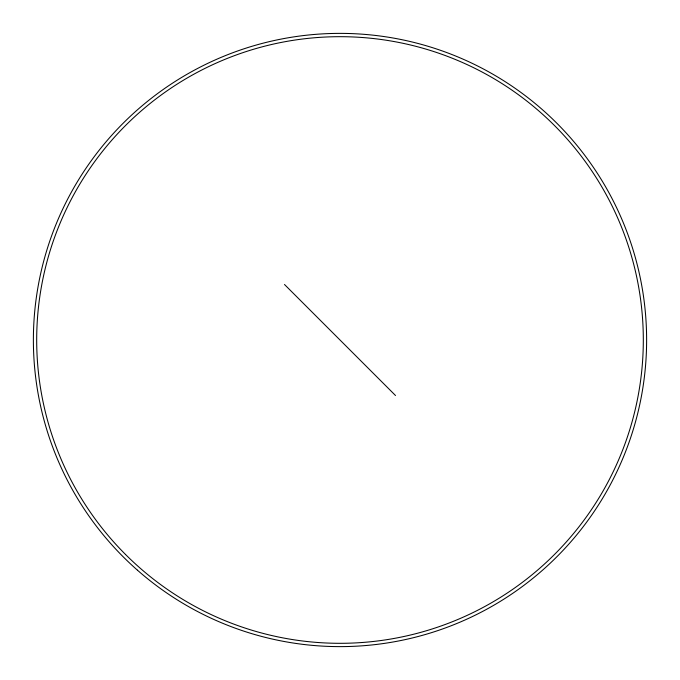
<?xml version="1.0" encoding="UTF-8"?>
<svg xmlns="http://www.w3.org/2000/svg" width="680" height="680" viewBox="0 0 680 680"><rect width="100%" height="100%" fill="white"/><g stroke="black" fill="none" stroke-linecap="round" stroke-linejoin="round"><path stroke-width="1.02" d="M284.486 284.486L395.513 395.513M137.445 570.188A306.62 306.62 0 0 0 640.628 400.325A306.62 306.62 0 0 0 241.927 49.487A306.62 306.62 0 0 0 137.445 570.188M125.528 554.472A303.314 303.314 0 0 0 632.978 418.506A303.314 303.314 0 0 0 261.494 47.022A303.314 303.314 0 0 0 125.528 554.472"/></g></svg>
